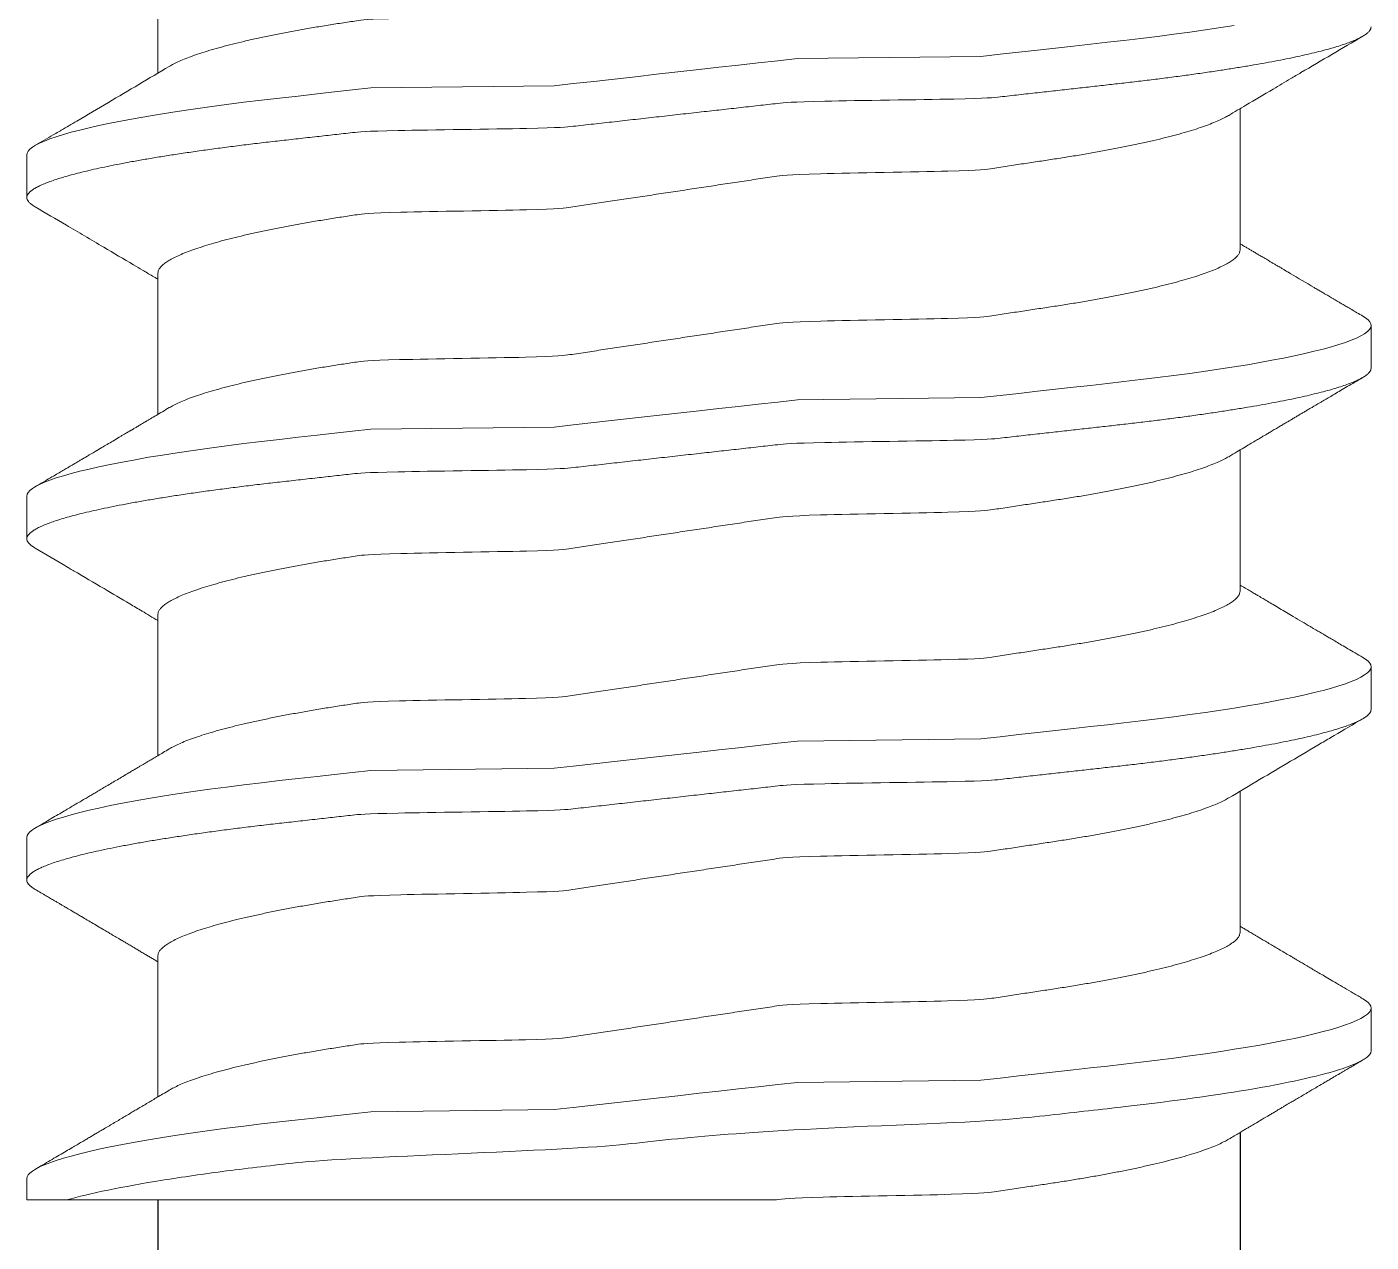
# Model space of a CAD drawing. Header units: inches. Extents: x -333 to 1223, y -450 to 45.
# Drawn here: x -143.0445 to -142.5521, y -315.4851 to -315.04 of the extents above; entities that cross this region are included whole.
import ezdxf
from ezdxf.enums import TextEntityAlignment as Align

# ---------------------------------------------------------------- set-up
doc = ezdxf.new("R2010")
doc.units = ezdxf.units.IN
doc.header["$MEASUREMENT"] = 0
doc.layers.add('NOTES', color=7, linetype='Continuous')
doc.layers.add('PL', color=252, linetype='Continuous')
doc.styles.add('Schedule', font='GOTHIC.TTF', dxfattribs={"width": 0.9})

# ---------------------------------------------------------------- blocks, each defined once
blk = doc.blocks.new('16-18-BLOCK-1')
at = {"lineweight": 0}
for p, q in [((15.39843, -3.84784), (15.39843, -3.89955)), ((15.79485, -3.96429), (15.79485, -3.91258)), ((15.35043, -3.9295), (15.35043, -3.94513)), ((15.39843, -3.97284), (15.39843, -4.02456)), ((15.84285, -4.00763), (15.84285, -3.992)), ((15.79485, -4.08929), (15.79485, -4.03758)), ((15.35043, -4.0545), (15.35043, -4.07013)), ((15.39843, -4.09784), (15.39843, -4.14956)), ((15.84285, -4.13263), (15.84285, -4.117)), ((15.79485, -4.21429), (15.79485, -4.16259)), ((15.35043, -4.1795), (15.35043, -4.19513)), ((15.39843, -4.22284), (15.39843, -4.27456)), ((15.84285, -4.25763), (15.84285, -4.242)), ((15.35043, -4.3045), (15.35043, -4.31232)), ((15.35043, -4.31232), (15.36499, -4.31232))]:
    blk.add_line(p, q, dxfattribs=at)
for p, q in [((15.79485, -4.28758), (15.79485, -4.33928)), ((15.39843, -4.31232), (15.39843, -4.61095))]:
    blk.add_line(p, q)
at = {"lineweight": 0, "flags": 128}
for points in [[(15.79274, -3.88213), (15.78777, -3.8829), (15.78222, -3.88373), (15.7765, -3.88453), (15.77062, -3.88532), (15.76461, -3.88609), (15.75847, -3.88684), (15.75223, -3.88757), (15.74625, -3.88824), (15.7401, -3.88893), (15.73377, -3.88964), (15.72728, -3.89037), (15.72064, -3.89111), (15.71386, -3.89187), (15.70696, -3.89264), (15.69994, -3.89343), (15.63268, -3.89423), (15.62548, -3.89503), (15.61834, -3.89583), (15.61116, -3.89664), (15.60394, -3.89744), (15.5967, -3.89825), (15.58889, -3.89913), (15.5811, -3.9), (15.57335, -3.90087), (15.56566, -3.90173), (15.55806, -3.90258), (15.55055, -3.90342), (15.54358, -3.9042), (15.47646, -3.90497), (15.46974, -3.90573), (15.46316, -3.90646), (15.45674, -3.90718), (15.44978, -3.90796), (15.44303, -3.90872), (15.43644, -3.90947), (15.42995, -3.91026), (15.4236, -3.91106), (15.41739, -3.91189), (15.41136, -3.91274), (15.40551, -3.9136), (15.40016, -3.91444), (15.39502, -3.91529), (15.3901, -3.91615), (15.38542, -3.91701), (15.381, -3.91788), (15.37685, -3.91876), (15.37319, -3.91958), (15.36979, -3.92041), (15.36665, -3.92123), (15.36379, -3.92204), (15.3612, -3.92285), (15.35889, -3.92365), (15.35686, -3.92444), (15.35511, -3.92522), (15.35365, -3.92598), (15.35246, -3.92673), (15.35157, -3.92745), (15.35093, -3.92816), (15.35056, -3.92884), (15.35043, -3.9295), (15.35043, -3.9295)], [(15.83981, -3.98859), (15.84082, -3.98923), (15.84172, -3.98995), (15.84235, -3.99066), (15.84273, -3.99134), (15.84285, -3.992), (15.84271, -3.99272), (15.84227, -3.99346), (15.84153, -3.99423), (15.84048, -3.99501), (15.83912, -3.99581), (15.83745, -3.99662), (15.83558, -3.99741), (15.83342, -3.9982), (15.83099, -3.99901), (15.82828, -3.99982), (15.8253, -4.00064), (15.82205, -4.00146), (15.81853, -4.00229), (15.81477, -4.00311), (15.81075, -4.00393), (15.80651, -4.00475), (15.80212, -4.00555), (15.79752, -4.00635), (15.79274, -4.00713), (15.78777, -4.0079), (15.78222, -4.00873), (15.7765, -4.00953), (15.77062, -4.01032), (15.76461, -4.01109), (15.75847, -4.01184), (15.75223, -4.01257), (15.74625, -4.01324), (15.7401, -4.01393), (15.73377, -4.01464), (15.72728, -4.01537), (15.72064, -4.01611), (15.71386, -4.01687), (15.70696, -4.01764), (15.69994, -4.01843), (15.63268, -4.01923), (15.62548, -4.02003), (15.61834, -4.02083), (15.61116, -4.02164), (15.60394, -4.02244), (15.5967, -4.02325), (15.58889, -4.02413), (15.5811, -4.025), (15.57335, -4.02587), (15.56566, -4.02673), (15.55806, -4.02758), (15.55055, -4.02842), (15.54358, -4.0292), (15.47646, -4.02997), (15.46974, -4.03073), (15.46316, -4.03146), (15.45674, -4.03218), (15.44978, -4.03296), (15.44303, -4.03372), (15.43644, -4.03447), (15.42995, -4.03526), (15.4236, -4.03606), (15.41739, -4.03689), (15.41136, -4.03774), (15.40551, -4.0386), (15.40016, -4.03944), (15.39502, -4.04029), (15.3901, -4.04115), (15.38542, -4.04201), (15.381, -4.04288), (15.37685, -4.04376), (15.37319, -4.04458), (15.36979, -4.04541), (15.36665, -4.04623), (15.36379, -4.04704), (15.3612, -4.04785), (15.35889, -4.04865), (15.35686, -4.04944), (15.35511, -4.05022), (15.35365, -4.05098), (15.35246, -4.05173), (15.35157, -4.05245), (15.35093, -4.05316), (15.35056, -4.05384), (15.35043, -4.0545), (15.35043, -4.0545)], [(15.8398, -4.11359), (15.84082, -4.11423), (15.84172, -4.11495), (15.84235, -4.11566), (15.84273, -4.11634), (15.84285, -4.117), (15.84271, -4.11772), (15.84227, -4.11846), (15.84153, -4.11923), (15.84048, -4.12001), (15.83912, -4.12081), (15.83745, -4.12162), (15.83558, -4.12241), (15.83342, -4.1232), (15.83099, -4.12401), (15.82828, -4.12482), (15.8253, -4.12564), (15.82205, -4.12646), (15.81853, -4.12729), (15.81477, -4.12811), (15.81075, -4.12893), (15.80651, -4.12975), (15.80212, -4.13055), (15.79752, -4.13135), (15.79274, -4.13213), (15.78777, -4.1329), (15.78222, -4.13373), (15.7765, -4.13453), (15.77062, -4.13532), (15.76461, -4.13609), (15.75847, -4.13684), (15.75223, -4.13757), (15.74625, -4.13824), (15.7401, -4.13893), (15.73377, -4.13964), (15.72728, -4.14037), (15.72064, -4.14111), (15.71386, -4.14187), (15.70696, -4.14264), (15.69994, -4.14343), (15.63268, -4.14423), (15.62548, -4.14503), (15.61834, -4.14583), (15.61116, -4.14664), (15.60394, -4.14744), (15.5967, -4.14825), (15.58889, -4.14913), (15.5811, -4.15), (15.57335, -4.15087), (15.56566, -4.15173), (15.55806, -4.15258), (15.55055, -4.15342), (15.54358, -4.1542), (15.47646, -4.15497), (15.46974, -4.15573), (15.46316, -4.15646), (15.45674, -4.15718), (15.44978, -4.15796), (15.44303, -4.15872), (15.43644, -4.15947), (15.42995, -4.16026), (15.4236, -4.16106), (15.41739, -4.16189), (15.41136, -4.16274), (15.40551, -4.1636), (15.40016, -4.16444), (15.39502, -4.16529), (15.3901, -4.16615), (15.38542, -4.16701), (15.381, -4.16788), (15.37685, -4.16876), (15.37319, -4.16958), (15.36979, -4.17041), (15.36665, -4.17123), (15.36379, -4.17204), (15.3612, -4.17285), (15.35889, -4.17365), (15.35686, -4.17444), (15.35511, -4.17522), (15.35365, -4.17598), (15.35246, -4.17673), (15.35157, -4.17745), (15.35093, -4.17816), (15.35056, -4.17884), (15.35043, -4.1795), (15.35043, -4.1795)], [(15.8398, -4.23859), (15.84082, -4.23923), (15.84172, -4.23995), (15.84235, -4.24066), (15.84273, -4.24134), (15.84285, -4.242), (15.84271, -4.24272), (15.84227, -4.24346), (15.84153, -4.24423), (15.84048, -4.24501), (15.83912, -4.24581), (15.83745, -4.24662), (15.83558, -4.24741), (15.83342, -4.2482), (15.83099, -4.24901), (15.82828, -4.24982), (15.8253, -4.25064), (15.82205, -4.25146), (15.81853, -4.25229), (15.81477, -4.25311), (15.81075, -4.25393), (15.80651, -4.25475), (15.80212, -4.25555), (15.79752, -4.25635), (15.79274, -4.25713), (15.78777, -4.2579), (15.78222, -4.25873), (15.7765, -4.25953), (15.77062, -4.26032), (15.76461, -4.26109), (15.75847, -4.26184), (15.75223, -4.26257), (15.74625, -4.26324), (15.7401, -4.26393), (15.73377, -4.26464), (15.72728, -4.26537), (15.72064, -4.26611), (15.71386, -4.26687), (15.70696, -4.26764), (15.69994, -4.26843), (15.63268, -4.26923), (15.62548, -4.27003), (15.61834, -4.27083), (15.61116, -4.27164), (15.60394, -4.27244), (15.5967, -4.27325), (15.58889, -4.27413), (15.5811, -4.275), (15.57335, -4.27587), (15.56566, -4.27673), (15.55806, -4.27758), (15.55055, -4.27842), (15.54358, -4.2792), (15.47646, -4.27997), (15.46974, -4.28073), (15.46316, -4.28146), (15.45674, -4.28218), (15.44978, -4.28296), (15.44303, -4.28372), (15.43644, -4.28447), (15.42995, -4.28526), (15.4236, -4.28606), (15.41739, -4.28689), (15.41136, -4.28774), (15.40551, -4.2886), (15.40016, -4.28944), (15.39502, -4.29029), (15.3901, -4.29115), (15.38542, -4.29201), (15.381, -4.29288), (15.37685, -4.29376), (15.37319, -4.29458), (15.36979, -4.29541), (15.36665, -4.29623), (15.36379, -4.29704), (15.3612, -4.29785), (15.35889, -4.29865), (15.35686, -4.29944), (15.35511, -4.30022), (15.35365, -4.30098), (15.35246, -4.30173), (15.35157, -4.30245), (15.35093, -4.30316), (15.35056, -4.30384), (15.35043, -4.3045), (15.35043, -4.3045)]]:
    blk.add_lwpolyline(points, dxfattribs=at)
at = {"lineweight": 0}
for points, knots in [([(15.40261, -3.89708), (15.40313, -3.89678), (15.40421, -3.89616), (15.40626, -3.89519), (15.40867, -3.89418), (15.41143, -3.89315), (15.41452, -3.89211), (15.41794, -3.89106), (15.42167, -3.89), (15.42568, -3.88896), (15.42996, -3.88792), (15.43449, -3.8869), (15.43925, -3.88589), (15.4442, -3.88491), (15.44934, -3.88394), (15.45464, -3.88301), (15.46007, -3.8821), (15.4656, -3.88123), (15.47123, -3.88039), (15.477, -3.87951), (15.54323, -3.87861), (15.54942, -3.87768), (15.55581, -3.87672), (15.56239, -3.87572), (15.5691, -3.87471), (15.57591, -3.87368), (15.58279, -3.87264), (15.58974, -3.87159), (15.5967, -3.87054), (15.60366, -3.86949), (15.61058, -3.86845), (15.61746, -3.86741), (15.62425, -3.86638), (15.63091, -3.86538), (15.69755, -3.8644), (15.70386, -3.86345), (15.71001, -3.86252), (15.71602, -3.86161), (15.72187, -3.86072), (15.72759, -3.85987), (15.73316, -3.85899), (15.73861, -3.85808), (15.74392, -3.85714), (15.74907, -3.85618), (15.75403, -3.85519), (15.75878, -3.85419), (15.7633, -3.85317), (15.76758, -3.85213), (15.77158, -3.85109), (15.77528, -3.85004), (15.77866, -3.84901), (15.78173, -3.84798), (15.78448, -3.84696), (15.78693, -3.84594), (15.78906, -3.84492), (15.79087, -3.84392), (15.79234, -3.84294), (15.79348, -3.84199), (15.79427, -3.84106), (15.79476, -3.84016), (15.79482, -3.83958), (15.79485, -3.83929)], [0, 0, 0, 0, 0.015229, 0.032152, 0.049156, 0.066218, 0.083668, 0.101133, 0.118592, 0.136021, 0.153396, 0.170695, 0.187897, 0.204943, 0.221851, 0.238601, 0.255176, 0.27156, 0.287543, 0.303701, 0.320038, 0.336539, 0.353527, 0.370649, 0.387882, 0.405207, 0.422601, 0.440041, 0.457504, 0.474929, 0.492331, 0.509688, 0.526975, 0.544172, 0.560954, 0.577608, 0.594117, 0.610463, 0.626958, 0.643271, 0.659688, 0.676298, 0.693084, 0.710028, 0.727111, 0.744276, 0.761537, 0.778874, 0.796264, 0.813684, 0.830801, 0.847903, 0.864968, 0.881975, 0.899247, 0.916415, 0.933458, 0.950356, 0.967091, 0.983644, 1, 1, 1, 1]), ([(15.84285, -3.88263), (15.84282, -3.88287), (15.84277, -3.88335), (15.84231, -3.88409), (15.84158, -3.88485), (15.84053, -3.88563), (15.83917, -3.88643), (15.83752, -3.88723), (15.83562, -3.88803), (15.83347, -3.88883), (15.83103, -3.88963), (15.82833, -3.89044), (15.82534, -3.89126), (15.82209, -3.89209), (15.81858, -3.89291), (15.81481, -3.89374), (15.8108, -3.89456), (15.80657, -3.89537), (15.80216, -3.89618), (15.79756, -3.89697), (15.79278, -3.89776), (15.78768, -3.89855), (15.78227, -3.89935), (15.77655, -3.90016), (15.77067, -3.90095), (15.76465, -3.90172), (15.75852, -3.90247), (15.75239, -3.90318), (15.74625, -3.90387), (15.7401, -3.90456), (15.73377, -3.90526), (15.72728, -3.90599), (15.72064, -3.90673), (15.71386, -3.90749), (15.70696, -3.90827), (15.69994, -3.90905), (15.63268, -3.90985), (15.62552, -3.91065), (15.61834, -3.91146), (15.61116, -3.91226), (15.60394, -3.91307), (15.59651, -3.9139), (15.58889, -3.91475), (15.5811, -3.91563), (15.57335, -3.91649), (15.56566, -3.91736), (15.55806, -3.91821), (15.55069, -3.91903), (15.54358, -3.91983), (15.47646, -3.9206), (15.46974, -3.92135), (15.46316, -3.92209), (15.4565, -3.92283), (15.44978, -3.92359), (15.443, -3.92434), (15.43639, -3.9251), (15.4299, -3.92588), (15.42354, -3.92669), (15.41734, -3.92752), (15.4113, -3.92836), (15.40556, -3.92921), (15.40011, -3.93007), (15.39497, -3.93091), (15.39005, -3.93177), (15.38537, -3.93264), (15.38095, -3.93351), (15.37688, -3.93437), (15.37315, -3.93521), (15.36975, -3.93603), (15.36661, -3.93685), (15.36375, -3.93767), (15.36116, -3.93848), (15.35885, -3.93928), (15.35682, -3.94007), (15.35507, -3.94085), (15.35361, -3.94161), (15.35243, -3.94235), (15.35153, -3.94308), (15.35089, -3.94378), (15.35052, -3.94447), (15.35039, -3.94515), (15.35053, -3.94585), (15.35097, -3.94659), (15.35172, -3.94735), (15.35256, -3.948), (15.35326, -3.94841), (15.3535, -3.94854)], [0, 0, 0, 0, 0.011849, 0.023817, 0.035896, 0.048078, 0.060352, 0.072711, 0.084432, 0.096209, 0.108036, 0.119902, 0.131797, 0.143714, 0.155642, 0.167571, 0.179492, 0.191396, 0.203061, 0.214691, 0.226277, 0.237811, 0.250199, 0.262507, 0.274725, 0.286843, 0.298854, 0.310749, 0.321892, 0.333125, 0.34446, 0.355891, 0.36741, 0.379008, 0.390679, 0.402414, 0.414205, 0.426041, 0.437702, 0.449391, 0.461097, 0.472813, 0.485464, 0.498104, 0.510721, 0.523304, 0.535842, 0.548324, 0.560032, 0.571673, 0.583237, 0.594719, 0.606109, 0.618704, 0.631169, 0.643649, 0.65626, 0.668992, 0.681836, 0.69478, 0.707813, 0.720271, 0.732789, 0.745356, 0.757962, 0.770594, 0.783243, 0.795172, 0.807096, 0.819005, 0.830889, 0.842739, 0.854545, 0.866299, 0.877992, 0.889615, 0.901161, 0.912418, 0.923585, 0.934656, 0.945624, 0.957474, 0.969442, 0.981521, 0.993702, 1, 1, 1, 1]), ([(15.79068, -3.91506), (15.79278, -3.91381), (15.7982, -3.91058), (15.80578, -3.9061), (15.81251, -3.90212), (15.82346, -3.89566), (15.83227, -3.89048), (15.83982, -3.88604)], [0, 0, 0, 0, 0.128319, 0.331598, 0.462848, 0.539306, 1, 1, 1, 1]), ([(15.4026, -3.89708), (15.39516, -3.90149), (15.38388, -3.90819), (15.37067, -3.91598), (15.36457, -3.91957), (15.36169, -3.92126), (15.35851, -3.92313), (15.35567, -3.9248), (15.35346, -3.92609)], [0, 0, 0, 0, 0.454891, 0.689673, 0.806379, 0.826712, 0.865429, 1, 1, 1, 1]), ([(15.79067, -3.91506), (15.79016, -3.91535), (15.78907, -3.91597), (15.78702, -3.91694), (15.78461, -3.91795), (15.78186, -3.91898), (15.77877, -3.92003), (15.77534, -3.92108), (15.77162, -3.92213), (15.7676, -3.92317), (15.76332, -3.92421), (15.75879, -3.92524), (15.75404, -3.92624), (15.74908, -3.92723), (15.74394, -3.92819), (15.73865, -3.92912), (15.73321, -3.93003), (15.72769, -3.9309), (15.72205, -3.93175), (15.71628, -3.93262), (15.71032, -3.93352), (15.70414, -3.93445), (15.69775, -3.93542), (15.63102, -3.93641), (15.62431, -3.93742), (15.6175, -3.93845), (15.61061, -3.93949), (15.60367, -3.94054), (15.59671, -3.94159), (15.58975, -3.94264), (15.58282, -3.94369), (15.57595, -3.94473), (15.56915, -3.94575), (15.5625, -3.94676), (15.55601, -3.94774), (15.5497, -3.94869), (15.54355, -3.94962), (15.47727, -3.95052), (15.47141, -3.95141), (15.46569, -3.95227), (15.46012, -3.95315), (15.45467, -3.95405), (15.44936, -3.95499), (15.44421, -3.95595), (15.43925, -3.95694), (15.4345, -3.95795), (15.42998, -3.95897), (15.42571, -3.96), (15.4217, -3.96105), (15.418, -3.96209), (15.41462, -3.96313), (15.41156, -3.96416), (15.40881, -3.96518), (15.40636, -3.9662), (15.40422, -3.96721), (15.40241, -3.96821), (15.40094, -3.96919), (15.39981, -3.97015), (15.39901, -3.97108), (15.39852, -3.97198), (15.39846, -3.97255), (15.39843, -3.97284)], [0, 0, 0, 0, 0.015237, 0.03216, 0.049163, 0.066226, 0.083675, 0.101141, 0.118599, 0.136028, 0.153403, 0.170702, 0.187904, 0.20495, 0.221857, 0.238607, 0.255182, 0.271566, 0.287549, 0.303707, 0.320044, 0.336545, 0.353533, 0.370654, 0.387887, 0.405212, 0.422606, 0.440046, 0.457509, 0.474934, 0.492336, 0.509692, 0.526979, 0.544176, 0.560957, 0.577612, 0.59412, 0.610466, 0.626961, 0.643274, 0.659691, 0.676301, 0.693087, 0.710031, 0.727114, 0.744278, 0.761539, 0.778876, 0.796266, 0.813686, 0.830802, 0.847904, 0.864969, 0.881976, 0.899248, 0.916416, 0.933459, 0.950357, 0.967091, 0.983644, 1, 1, 1, 1]), ([(15.35346, -3.94854), (15.35727, -3.95078), (15.36332, -3.95433), (15.37168, -3.95925), (15.37989, -3.96409), (15.38696, -3.96827), (15.3929, -3.97179), (15.39587, -3.97356), (15.39776, -3.97468), (15.39843, -3.97508)], [0, 0, 0, 0, 0.253981, 0.4025, 0.557802, 0.801493, 0.873913, 0.954821, 1, 1, 1, 1]), ([(15.83982, -3.98859), (15.8391, -3.98817), (15.83774, -3.98737), (15.83582, -3.98624), (15.83414, -3.98525), (15.8327, -3.98441), (15.83149, -3.9837), (15.83053, -3.98313), (15.82981, -3.98271), (15.82926, -3.98239), (15.82879, -3.98211), (15.82826, -3.9818), (15.8276, -3.98141), (15.82676, -3.98092), (15.82577, -3.98033), (15.82461, -3.97965), (15.82331, -3.97889), (15.81949, -3.97664), (15.81572, -3.97441), (15.81202, -3.97223), (15.8109, -3.97157), (15.8099, -3.97097), (15.80906, -3.97047), (15.80838, -3.97008), (15.80782, -3.96974), (15.80713, -3.96933), (15.80615, -3.96876), (15.80479, -3.96795), (15.80325, -3.96704), (15.80173, -3.96614), (15.80037, -3.96533), (15.79917, -3.96462), (15.79808, -3.96397), (15.79699, -3.96332), (15.79592, -3.96269), (15.79519, -3.96226), (15.79485, -3.96206)], [0, 0, 0, 0, 0.047998, 0.09067, 0.12802, 0.160052, 0.18677, 0.208175, 0.22427, 0.235056, 0.244301, 0.255509, 0.270365, 0.288868, 0.311018, 0.336811, 0.366228, 0.397122, 0.591519, 0.617935, 0.643803, 0.666297, 0.685022, 0.69998, 0.711184, 0.722955, 0.745829, 0.776441, 0.813514, 0.848946, 0.877988, 0.904585, 0.928738, 0.950975, 0.97745, 1, 1, 1, 1]), ([(15.40261, -4.02208), (15.40313, -4.02178), (15.40421, -4.02116), (15.40626, -4.02019), (15.40867, -4.01918), (15.41143, -4.01815), (15.41452, -4.01711), (15.41794, -4.01606), (15.42167, -4.015), (15.42568, -4.01396), (15.42996, -4.01292), (15.43449, -4.0119), (15.43925, -4.01089), (15.4442, -4.00991), (15.44934, -4.00894), (15.45464, -4.00801), (15.46007, -4.0071), (15.4656, -4.00623), (15.47123, -4.00539), (15.477, -4.00451), (15.54323, -4.00361), (15.54942, -4.00268), (15.55581, -4.00172), (15.56239, -4.00072), (15.5691, -3.99971), (15.57591, -3.99868), (15.58279, -3.99764), (15.58974, -3.99659), (15.5967, -3.99554), (15.60366, -3.99449), (15.61058, -3.99345), (15.61746, -3.99241), (15.62425, -3.99138), (15.63091, -3.99038), (15.69755, -3.9894), (15.70386, -3.98845), (15.71001, -3.98752), (15.71602, -3.98661), (15.72187, -3.98572), (15.72759, -3.98487), (15.73316, -3.98399), (15.73861, -3.98308), (15.74392, -3.98214), (15.74907, -3.98118), (15.75403, -3.98019), (15.75878, -3.97919), (15.7633, -3.97817), (15.76758, -3.97713), (15.77158, -3.97609), (15.77528, -3.97504), (15.77866, -3.97401), (15.78173, -3.97298), (15.78448, -3.97196), (15.78693, -3.97094), (15.78906, -3.96992), (15.79087, -3.96892), (15.79234, -3.96794), (15.79348, -3.96699), (15.79427, -3.96606), (15.79476, -3.96516), (15.79482, -3.96458), (15.79485, -3.96429)], [0, 0, 0, 0, 0.015215, 0.032138, 0.049141, 0.066204, 0.083654, 0.10112, 0.118579, 0.136008, 0.153383, 0.170683, 0.187885, 0.204931, 0.221839, 0.23859, 0.255165, 0.271549, 0.287533, 0.303691, 0.320028, 0.336529, 0.353518, 0.370639, 0.387873, 0.405198, 0.422592, 0.440033, 0.457496, 0.474922, 0.492324, 0.50968, 0.526968, 0.544166, 0.560947, 0.577602, 0.594111, 0.610457, 0.626953, 0.643265, 0.659683, 0.676293, 0.693079, 0.710024, 0.727107, 0.744272, 0.761534, 0.778871, 0.796261, 0.813682, 0.830799, 0.847901, 0.864966, 0.881973, 0.899245, 0.916414, 0.933457, 0.950356, 0.96709, 0.983644, 1, 1, 1, 1]), ([(15.84285, -4.00763), (15.84282, -4.00787), (15.84277, -4.00835), (15.84231, -4.00909), (15.84158, -4.00985), (15.84053, -4.01063), (15.83917, -4.01143), (15.83752, -4.01223), (15.83562, -4.01303), (15.83347, -4.01383), (15.83103, -4.01463), (15.82833, -4.01544), (15.82534, -4.01626), (15.82209, -4.01709), (15.81858, -4.01791), (15.81481, -4.01874), (15.8108, -4.01956), (15.80657, -4.02037), (15.80216, -4.02118), (15.79756, -4.02197), (15.79278, -4.02276), (15.78768, -4.02355), (15.78227, -4.02435), (15.77655, -4.02516), (15.77067, -4.02595), (15.76465, -4.02672), (15.75852, -4.02747), (15.75239, -4.02818), (15.74625, -4.02887), (15.7401, -4.02956), (15.73377, -4.03026), (15.72728, -4.03099), (15.72064, -4.03173), (15.71386, -4.03249), (15.70696, -4.03327), (15.69994, -4.03405), (15.63268, -4.03485), (15.62552, -4.03565), (15.61834, -4.03646), (15.61116, -4.03726), (15.60394, -4.03807), (15.59651, -4.0389), (15.58889, -4.03975), (15.5811, -4.04063), (15.57335, -4.04149), (15.56566, -4.04236), (15.55806, -4.04321), (15.55069, -4.04403), (15.54358, -4.04483), (15.47646, -4.0456), (15.46974, -4.04635), (15.46316, -4.04709), (15.4565, -4.04783), (15.44978, -4.04859), (15.443, -4.04934), (15.43639, -4.0501), (15.4299, -4.05088), (15.42354, -4.05169), (15.41734, -4.05252), (15.4113, -4.05336), (15.40556, -4.05421), (15.40011, -4.05507), (15.39497, -4.05591), (15.39005, -4.05677), (15.38537, -4.05764), (15.38095, -4.05851), (15.37688, -4.05937), (15.37315, -4.06021), (15.36975, -4.06103), (15.36661, -4.06185), (15.36375, -4.06267), (15.36116, -4.06348), (15.35885, -4.06428), (15.35682, -4.06507), (15.35507, -4.06585), (15.35361, -4.06661), (15.35243, -4.06735), (15.35153, -4.06808), (15.35089, -4.06878), (15.35052, -4.06947), (15.35039, -4.07015), (15.35053, -4.07085), (15.35097, -4.07159), (15.35172, -4.07235), (15.35256, -4.073), (15.35326, -4.07341), (15.3535, -4.07354)], [0, 0, 0, 0, 0.011849, 0.023817, 0.035896, 0.048078, 0.060352, 0.072711, 0.084432, 0.09621, 0.108036, 0.119902, 0.131798, 0.143714, 0.155642, 0.167571, 0.179493, 0.191396, 0.203061, 0.214691, 0.226278, 0.237812, 0.2502, 0.262508, 0.274725, 0.286844, 0.298855, 0.31075, 0.321893, 0.333126, 0.344461, 0.355892, 0.367411, 0.37901, 0.390681, 0.402416, 0.414206, 0.426042, 0.437704, 0.449392, 0.461099, 0.472814, 0.485466, 0.498106, 0.510723, 0.523306, 0.535843, 0.548325, 0.560034, 0.571674, 0.583239, 0.59472, 0.606111, 0.618706, 0.631171, 0.643651, 0.656262, 0.668994, 0.681838, 0.694782, 0.707815, 0.720273, 0.732791, 0.745359, 0.757964, 0.770597, 0.783245, 0.795175, 0.807099, 0.819007, 0.830891, 0.842741, 0.854547, 0.866302, 0.877995, 0.889618, 0.901164, 0.912421, 0.923588, 0.934659, 0.945627, 0.957477, 0.969445, 0.981524, 0.993705, 1, 1, 1, 1]), ([(15.79068, -4.04006), (15.79166, -4.03947), (15.79351, -4.03838), (15.79611, -4.03683), (15.79837, -4.03549), (15.8003, -4.03435), (15.80188, -4.03341), (15.80307, -4.0327), (15.80391, -4.0322), (15.80445, -4.03189), (15.80487, -4.03164), (15.80531, -4.03138), (15.8059, -4.03103), (15.80686, -4.03046), (15.80814, -4.0297), (15.80961, -4.02883), (15.81098, -4.02802), (15.81221, -4.0273), (15.81338, -4.02661), (15.81451, -4.02594), (15.81569, -4.02524), (15.81685, -4.02456), (15.81802, -4.02387), (15.81919, -4.02318), (15.82035, -4.02249), (15.82141, -4.02187), (15.82227, -4.02136), (15.82303, -4.02091), (15.82384, -4.02044), (15.82481, -4.01986), (15.82608, -4.01912), (15.82766, -4.01819), (15.82958, -4.01706), (15.83176, -4.01578), (15.83421, -4.01434), (15.83693, -4.01274), (15.83883, -4.01163), (15.83982, -4.01104)], [0, 0, 0, 0, 0.059877, 0.112883, 0.159004, 0.19823, 0.230548, 0.255951, 0.271055, 0.281883, 0.288625, 0.296737, 0.308717, 0.324568, 0.355657, 0.386593, 0.414545, 0.439511, 0.461488, 0.485765, 0.508867, 0.533706, 0.556329, 0.580225, 0.605234, 0.627271, 0.644554, 0.657794, 0.673735, 0.693639, 0.717505, 0.751011, 0.789942, 0.834301, 0.884093, 0.939324, 1, 1, 1, 1]), ([(15.4026, -4.02208), (15.40176, -4.02258), (15.40015, -4.02354), (15.39785, -4.0249), (15.3958, -4.02612), (15.39399, -4.02719), (15.39243, -4.02812), (15.39107, -4.02893), (15.38993, -4.0296), (15.38905, -4.03012), (15.38845, -4.03048), (15.38799, -4.03075), (15.38752, -4.03103), (15.38691, -4.03139), (15.38614, -4.03184), (15.38524, -4.03237), (15.38383, -4.03321), (15.38202, -4.03428), (15.37991, -4.03553), (15.37772, -4.03682), (15.37531, -4.03824), (15.37315, -4.03951), (15.37143, -4.04053), (15.37031, -4.04119), (15.36932, -4.04177), (15.36858, -4.04221), (15.36807, -4.04251), (15.36769, -4.04273), (15.36727, -4.04298), (15.36667, -4.04333), (15.36584, -4.04382), (15.36467, -4.04451), (15.36314, -4.04541), (15.3612, -4.04655), (15.35893, -4.04788), (15.35631, -4.04942), (15.35445, -4.05051), (15.35346, -4.05109)], [0, 0, 0, 0, 0.051747, 0.098537, 0.140362, 0.177214, 0.209085, 0.235971, 0.260326, 0.278313, 0.289928, 0.296863, 0.306273, 0.318704, 0.334297, 0.353053, 0.373711, 0.420454, 0.463529, 0.502932, 0.553886, 0.610698, 0.634622, 0.658773, 0.679109, 0.69496, 0.703982, 0.710428, 0.717778, 0.729922, 0.746864, 0.768605, 0.801033, 0.840381, 0.886653, 0.939857, 1, 1, 1, 1]), ([(15.79067, -4.04006), (15.79016, -4.04035), (15.78907, -4.04097), (15.78702, -4.04194), (15.78461, -4.04295), (15.78186, -4.04398), (15.77877, -4.04503), (15.77534, -4.04608), (15.77162, -4.04713), (15.7676, -4.04817), (15.76332, -4.04921), (15.75879, -4.05024), (15.75404, -4.05124), (15.74908, -4.05223), (15.74394, -4.05319), (15.73865, -4.05412), (15.73321, -4.05503), (15.72769, -4.0559), (15.72205, -4.05675), (15.71628, -4.05762), (15.71032, -4.05852), (15.70414, -4.05945), (15.69775, -4.06042), (15.63102, -4.06141), (15.62431, -4.06242), (15.6175, -4.06345), (15.61061, -4.06449), (15.60367, -4.06554), (15.59671, -4.06659), (15.58975, -4.06764), (15.58282, -4.06869), (15.57595, -4.06973), (15.56915, -4.07075), (15.5625, -4.07176), (15.55601, -4.07274), (15.5497, -4.07369), (15.54355, -4.07462), (15.47727, -4.07552), (15.47141, -4.07641), (15.46569, -4.07727), (15.46012, -4.07815), (15.45467, -4.07905), (15.44936, -4.07999), (15.44421, -4.08095), (15.43925, -4.08194), (15.4345, -4.08295), (15.42998, -4.08397), (15.42571, -4.085), (15.4217, -4.08605), (15.418, -4.08709), (15.41462, -4.08813), (15.41156, -4.08916), (15.40881, -4.09018), (15.40636, -4.0912), (15.40422, -4.09221), (15.40241, -4.09321), (15.40094, -4.09419), (15.39981, -4.09515), (15.39901, -4.09608), (15.39852, -4.09698), (15.39846, -4.09755), (15.39843, -4.09784)], [0, 0, 0, 0, 0.015216, 0.032139, 0.049143, 0.066206, 0.083655, 0.101121, 0.11858, 0.136009, 0.153384, 0.170684, 0.187886, 0.204932, 0.22184, 0.238591, 0.255166, 0.27155, 0.287534, 0.303691, 0.320029, 0.33653, 0.353519, 0.37064, 0.387874, 0.405199, 0.422593, 0.440033, 0.457497, 0.474922, 0.492325, 0.509681, 0.526969, 0.544166, 0.560948, 0.577602, 0.594112, 0.610458, 0.626953, 0.643266, 0.659683, 0.676294, 0.69308, 0.710024, 0.727108, 0.744272, 0.761534, 0.778871, 0.796261, 0.813682, 0.830799, 0.847901, 0.864966, 0.881973, 0.899246, 0.916414, 0.933457, 0.950356, 0.967091, 0.983644, 1, 1, 1, 1]), ([(15.35346, -4.07354), (15.35739, -4.07585), (15.36181, -4.07844), (15.36651, -4.08121), (15.37099, -4.08385), (15.37814, -4.08806), (15.38649, -4.09299), (15.39307, -4.09689), (15.39649, -4.09893), (15.39843, -4.10008)], [0, 0, 0, 0, 0.261932, 0.294266, 0.313359, 0.560583, 0.771083, 0.870241, 1, 1, 1, 1]), ([(15.83982, -4.11359), (15.83887, -4.11303), (15.83706, -4.11197), (15.83447, -4.11045), (15.83215, -4.10909), (15.8301, -4.10788), (15.82834, -4.10685), (15.82687, -4.10598), (15.82567, -4.10528), (15.82471, -4.10471), (15.82397, -4.10428), (15.8233, -4.10388), (15.82255, -4.10344), (15.82163, -4.1029), (15.81995, -4.10191), (15.8175, -4.10046), (15.81457, -4.09873), (15.81183, -4.09712), (15.80939, -4.09567), (15.80707, -4.0943), (15.80531, -4.09326), (15.80407, -4.09253), (15.80329, -4.09206), (15.80245, -4.09157), (15.80148, -4.09099), (15.80029, -4.09028), (15.79885, -4.08943), (15.79716, -4.08842), (15.7958, -4.08762), (15.795, -4.08714), (15.79485, -4.08706)], [0, 0, 0, 0, 0.063417, 0.120875, 0.172381, 0.217942, 0.257561, 0.289416, 0.316019, 0.337374, 0.353482, 0.36531, 0.382563, 0.403031, 0.426646, 0.494784, 0.566583, 0.621883, 0.677504, 0.729691, 0.776865, 0.794793, 0.812263, 0.829455, 0.850485, 0.877059, 0.909171, 0.946816, 0.989985, 1, 1, 1, 1]), ([(15.40261, -4.14708), (15.40313, -4.14678), (15.40421, -4.14616), (15.40626, -4.14519), (15.40867, -4.14418), (15.41143, -4.14315), (15.41452, -4.14211), (15.41794, -4.14106), (15.42167, -4.14), (15.42568, -4.13896), (15.42996, -4.13792), (15.43449, -4.1369), (15.43925, -4.13589), (15.4442, -4.13491), (15.44934, -4.13394), (15.45464, -4.13301), (15.46007, -4.1321), (15.4656, -4.13123), (15.47123, -4.13039), (15.477, -4.12951), (15.54323, -4.12861), (15.54942, -4.12768), (15.55581, -4.12672), (15.56239, -4.12572), (15.5691, -4.12471), (15.57591, -4.12368), (15.58279, -4.12264), (15.58974, -4.12159), (15.5967, -4.12054), (15.60366, -4.11949), (15.61058, -4.11845), (15.61746, -4.11741), (15.62425, -4.11638), (15.63091, -4.11538), (15.69755, -4.1144), (15.70386, -4.11345), (15.71001, -4.11252), (15.71602, -4.11161), (15.72187, -4.11072), (15.72759, -4.10987), (15.73316, -4.10899), (15.73861, -4.10808), (15.74392, -4.10714), (15.74907, -4.10618), (15.75403, -4.10519), (15.75878, -4.10419), (15.7633, -4.10317), (15.76758, -4.10213), (15.77158, -4.10109), (15.77528, -4.10004), (15.77866, -4.09901), (15.78173, -4.09798), (15.78448, -4.09696), (15.78693, -4.09594), (15.78906, -4.09492), (15.79087, -4.09392), (15.79234, -4.09294), (15.79348, -4.09199), (15.79427, -4.09106), (15.79476, -4.09016), (15.79482, -4.08958), (15.79485, -4.08929)], [0, 0, 0, 0, 0.015215, 0.032138, 0.049142, 0.066205, 0.083654, 0.10112, 0.118579, 0.136008, 0.153383, 0.170683, 0.187885, 0.204932, 0.22184, 0.23859, 0.255166, 0.271549, 0.287533, 0.303691, 0.320028, 0.336529, 0.353518, 0.37064, 0.387874, 0.405199, 0.422593, 0.440033, 0.457496, 0.474922, 0.492324, 0.509681, 0.526968, 0.544166, 0.560947, 0.577602, 0.594111, 0.610458, 0.626953, 0.643266, 0.659683, 0.676293, 0.69308, 0.710024, 0.727107, 0.744272, 0.761534, 0.778871, 0.796261, 0.813682, 0.830799, 0.847901, 0.864966, 0.881973, 0.899246, 0.916414, 0.933457, 0.950356, 0.967091, 0.983644, 1, 1, 1, 1]), ([(15.84285, -4.13263), (15.84282, -4.13287), (15.84277, -4.13335), (15.84231, -4.13409), (15.84158, -4.13485), (15.84053, -4.13563), (15.83917, -4.13643), (15.83752, -4.13723), (15.83562, -4.13803), (15.83347, -4.13883), (15.83103, -4.13963), (15.82833, -4.14044), (15.82534, -4.14126), (15.82209, -4.14209), (15.81858, -4.14291), (15.81481, -4.14374), (15.8108, -4.14456), (15.80657, -4.14537), (15.80216, -4.14618), (15.79756, -4.14697), (15.79278, -4.14776), (15.78768, -4.14855), (15.78227, -4.14935), (15.77655, -4.15016), (15.77067, -4.15095), (15.76465, -4.15172), (15.75852, -4.15247), (15.75239, -4.15318), (15.74625, -4.15387), (15.7401, -4.15456), (15.73377, -4.15526), (15.72728, -4.15599), (15.72064, -4.15673), (15.71386, -4.15749), (15.70696, -4.15827), (15.69994, -4.15905), (15.63268, -4.15985), (15.62552, -4.16065), (15.61834, -4.16146), (15.61116, -4.16226), (15.60394, -4.16307), (15.59651, -4.1639), (15.58889, -4.16475), (15.5811, -4.16563), (15.57335, -4.16649), (15.56566, -4.16736), (15.55806, -4.16821), (15.55069, -4.16903), (15.54358, -4.16983), (15.47646, -4.1706), (15.46974, -4.17135), (15.46316, -4.17209), (15.4565, -4.17283), (15.44978, -4.17359), (15.443, -4.17434), (15.43639, -4.1751), (15.4299, -4.17588), (15.42354, -4.17669), (15.41734, -4.17752), (15.4113, -4.17836), (15.40556, -4.17921), (15.40011, -4.18007), (15.39497, -4.18091), (15.39005, -4.18177), (15.38537, -4.18264), (15.38095, -4.18351), (15.37688, -4.18437), (15.37315, -4.18521), (15.36975, -4.18603), (15.36661, -4.18685), (15.36375, -4.18767), (15.36116, -4.18848), (15.35885, -4.18928), (15.35682, -4.19007), (15.35507, -4.19085), (15.35361, -4.19161), (15.35243, -4.19235), (15.35153, -4.19308), (15.35089, -4.19378), (15.35052, -4.19447), (15.35039, -4.19515), (15.35053, -4.19585), (15.35097, -4.19659), (15.35172, -4.19735), (15.35256, -4.198), (15.35326, -4.19841), (15.3535, -4.19854)], [0, 0, 0, 0, 0.011849, 0.023817, 0.035896, 0.048078, 0.060353, 0.072711, 0.084432, 0.09621, 0.108036, 0.119902, 0.131798, 0.143715, 0.155642, 0.167572, 0.179493, 0.191397, 0.203062, 0.214692, 0.226278, 0.237813, 0.2502, 0.262508, 0.274726, 0.286844, 0.298855, 0.31075, 0.321893, 0.333127, 0.344462, 0.355893, 0.367411, 0.37901, 0.390681, 0.402416, 0.414206, 0.426043, 0.437704, 0.449393, 0.4611, 0.472815, 0.485467, 0.498106, 0.510723, 0.523306, 0.535844, 0.548326, 0.560035, 0.571675, 0.58324, 0.594721, 0.606112, 0.618707, 0.631172, 0.643652, 0.656263, 0.668995, 0.681839, 0.694783, 0.707816, 0.720275, 0.732793, 0.74536, 0.757965, 0.770598, 0.783246, 0.795176, 0.8071, 0.819009, 0.830893, 0.842742, 0.854549, 0.866303, 0.877996, 0.88962, 0.901165, 0.912422, 0.923589, 0.93466, 0.945629, 0.957478, 0.969446, 0.981525, 0.993707, 1, 1, 1, 1]), ([(15.79068, -4.16506), (15.79823, -4.16058), (15.80957, -4.15384), (15.82245, -4.14626), (15.83128, -4.14106), (15.83631, -4.1381), (15.83982, -4.13604)], [0, 0, 0, 0, 0.461476, 0.6932, 0.785756, 1, 1, 1, 1]), ([(15.4026, -4.14708), (15.40184, -4.14753), (15.40043, -4.14837), (15.39844, -4.14955), (15.39675, -4.15056), (15.39541, -4.15135), (15.3944, -4.15195), (15.39367, -4.15238), (15.39309, -4.15273), (15.39243, -4.15312), (15.39156, -4.15363), (15.39043, -4.15431), (15.38913, -4.15508), (15.38751, -4.15603), (15.38565, -4.15714), (15.38358, -4.15836), (15.38155, -4.15956), (15.37959, -4.16071), (15.37775, -4.1618), (15.37608, -4.16278), (15.37454, -4.16369), (15.37308, -4.16456), (15.37153, -4.16547), (15.36981, -4.16648), (15.368, -4.16755), (15.36609, -4.16867), (15.36407, -4.16986), (15.36179, -4.1712), (15.35925, -4.17269), (15.35645, -4.17434), (15.35449, -4.17549), (15.35346, -4.17609)], [0, 0, 0, 0, 0.046297, 0.086735, 0.121305, 0.149999, 0.168417, 0.183201, 0.194349, 0.204, 0.223842, 0.247038, 0.27359, 0.303128, 0.345645, 0.387628, 0.429078, 0.469861, 0.507148, 0.541611, 0.571534, 0.601061, 0.631266, 0.665879, 0.705861, 0.741583, 0.78257, 0.8289, 0.880578, 0.937609, 1, 1, 1, 1]), ([(15.79067, -4.16506), (15.79016, -4.16535), (15.78907, -4.16597), (15.78702, -4.16694), (15.78461, -4.16795), (15.78186, -4.16898), (15.77877, -4.17003), (15.77534, -4.17108), (15.77162, -4.17213), (15.7676, -4.17317), (15.76332, -4.17421), (15.75879, -4.17524), (15.75404, -4.17624), (15.74908, -4.17723), (15.74394, -4.17819), (15.73865, -4.17912), (15.73321, -4.18003), (15.72769, -4.1809), (15.72205, -4.18175), (15.71628, -4.18262), (15.71032, -4.18352), (15.70414, -4.18445), (15.69775, -4.18542), (15.63102, -4.18641), (15.62431, -4.18742), (15.6175, -4.18845), (15.61061, -4.18949), (15.60367, -4.19054), (15.59671, -4.19159), (15.58975, -4.19264), (15.58282, -4.19369), (15.57595, -4.19473), (15.56915, -4.19575), (15.5625, -4.19676), (15.55601, -4.19774), (15.5497, -4.19869), (15.54355, -4.19962), (15.47727, -4.20052), (15.47141, -4.20141), (15.46569, -4.20227), (15.46012, -4.20315), (15.45467, -4.20405), (15.44936, -4.20499), (15.44421, -4.20595), (15.43925, -4.20694), (15.4345, -4.20795), (15.42998, -4.20897), (15.42571, -4.21), (15.4217, -4.21105), (15.418, -4.21209), (15.41462, -4.21313), (15.41156, -4.21416), (15.40881, -4.21518), (15.40636, -4.2162), (15.40422, -4.21721), (15.40241, -4.21821), (15.40094, -4.21919), (15.39981, -4.22015), (15.39901, -4.22108), (15.39852, -4.22198), (15.39846, -4.22255), (15.39843, -4.22284)], [0, 0, 0, 0, 0.015227, 0.032151, 0.049154, 0.066217, 0.083666, 0.101132, 0.118591, 0.136019, 0.153394, 0.170694, 0.187896, 0.204942, 0.221849, 0.2386, 0.255175, 0.271558, 0.287542, 0.3037, 0.320037, 0.336538, 0.353526, 0.370648, 0.387881, 0.405206, 0.4226, 0.44004, 0.457503, 0.474928, 0.492331, 0.509687, 0.526974, 0.544171, 0.560953, 0.577607, 0.594116, 0.610463, 0.626958, 0.64327, 0.659687, 0.676297, 0.693084, 0.710028, 0.727111, 0.744275, 0.761537, 0.778874, 0.796264, 0.813684, 0.830801, 0.847903, 0.864968, 0.881975, 0.899247, 0.916415, 0.933458, 0.950356, 0.967091, 0.983644, 1, 1, 1, 1]), ([(15.35346, -4.19854), (15.35417, -4.19896), (15.35551, -4.19974), (15.3574, -4.20085), (15.35904, -4.20182), (15.36045, -4.20264), (15.36161, -4.20332), (15.36252, -4.20386), (15.3632, -4.20426), (15.36372, -4.20457), (15.36421, -4.20486), (15.36483, -4.20522), (15.36561, -4.20568), (15.36658, -4.20625), (15.36773, -4.20693), (15.36905, -4.2077), (15.37138, -4.20908), (15.37476, -4.21107), (15.37812, -4.21305), (15.38045, -4.21443), (15.38157, -4.21508), (15.38243, -4.2156), (15.38324, -4.21607), (15.38419, -4.21664), (15.38538, -4.21734), (15.38677, -4.21816), (15.38822, -4.21902), (15.38965, -4.21986), (15.39097, -4.22065), (15.3923, -4.22144), (15.39361, -4.22221), (15.39489, -4.22298), (15.39615, -4.22372), (15.39732, -4.22442), (15.3981, -4.22488), (15.39843, -4.22508)], [0, 0, 0, 0, 0.047318, 0.089241, 0.125772, 0.156916, 0.182675, 0.203052, 0.218049, 0.227668, 0.237719, 0.251085, 0.268533, 0.290061, 0.315667, 0.34535, 0.377779, 0.471113, 0.570463, 0.601918, 0.626911, 0.644728, 0.659791, 0.680819, 0.708043, 0.739381, 0.773278, 0.805038, 0.834603, 0.861975, 0.893707, 0.921876, 0.947922, 0.977676, 1, 1, 1, 1]), ([(15.40261, -4.27208), (15.40313, -4.27178), (15.40421, -4.27116), (15.40626, -4.27019), (15.40867, -4.26918), (15.41143, -4.26815), (15.41452, -4.26711), (15.41794, -4.26606), (15.42167, -4.265), (15.42568, -4.26396), (15.42996, -4.26292), (15.43449, -4.2619), (15.43925, -4.26089), (15.4442, -4.25991), (15.44934, -4.25894), (15.45464, -4.25801), (15.46007, -4.2571), (15.4656, -4.25623), (15.47123, -4.25539), (15.477, -4.25451), (15.54323, -4.25361), (15.54942, -4.25268), (15.55581, -4.25172), (15.56239, -4.25072), (15.5691, -4.24971), (15.57591, -4.24868), (15.58279, -4.24764), (15.58974, -4.24659), (15.5967, -4.24554), (15.60366, -4.24449), (15.61058, -4.24345), (15.61746, -4.24241), (15.62425, -4.24138), (15.63091, -4.24038), (15.69755, -4.2394), (15.70386, -4.23845), (15.71001, -4.23752), (15.71602, -4.23661), (15.72187, -4.23572), (15.72759, -4.23487), (15.73316, -4.23399), (15.73861, -4.23308), (15.74392, -4.23214), (15.74907, -4.23118), (15.75403, -4.23019), (15.75878, -4.22919), (15.7633, -4.22817), (15.76758, -4.22713), (15.77158, -4.22609), (15.77528, -4.22504), (15.77866, -4.22401), (15.78173, -4.22298), (15.78448, -4.22196), (15.78693, -4.22094), (15.78906, -4.21992), (15.79087, -4.21892), (15.79234, -4.21794), (15.79348, -4.21699), (15.79427, -4.21606), (15.79476, -4.21516), (15.79482, -4.21458), (15.79485, -4.21429)], [0, 0, 0, 0, 0.015221, 0.032145, 0.049148, 0.066211, 0.08366, 0.101126, 0.118585, 0.136014, 0.153389, 0.170689, 0.187891, 0.204937, 0.221845, 0.238595, 0.25517, 0.271554, 0.287538, 0.303695, 0.320033, 0.336534, 0.353522, 0.370644, 0.387878, 0.405202, 0.422596, 0.440037, 0.4575, 0.474925, 0.492327, 0.509684, 0.526971, 0.544169, 0.56095, 0.577605, 0.594114, 0.61046, 0.626955, 0.643268, 0.659685, 0.676295, 0.693082, 0.710026, 0.727109, 0.744274, 0.761535, 0.778872, 0.796262, 0.813683, 0.8308, 0.847902, 0.864967, 0.881974, 0.899246, 0.916414, 0.933458, 0.950356, 0.967091, 0.983644, 1, 1, 1, 1]), ([(15.83982, -4.23859), (15.83865, -4.2379), (15.83639, -4.23658), (15.83317, -4.23469), (15.83026, -4.23297), (15.82765, -4.23144), (15.82534, -4.23008), (15.82335, -4.22891), (15.82165, -4.22791), (15.82029, -4.22711), (15.8192, -4.22647), (15.81834, -4.22596), (15.81762, -4.22553), (15.81695, -4.22514), (15.81618, -4.22468), (15.81519, -4.2241), (15.81378, -4.22326), (15.81203, -4.22223), (15.81007, -4.22107), (15.80816, -4.21995), (15.80633, -4.21886), (15.80459, -4.21783), (15.80323, -4.21703), (15.80225, -4.21645), (15.80163, -4.21608), (15.80107, -4.21574), (15.80058, -4.21546), (15.80009, -4.21516), (15.79948, -4.21481), (15.79866, -4.21431), (15.79757, -4.21367), (15.79627, -4.2129), (15.79533, -4.21234), (15.79485, -4.21206)], [0, 0, 0, 0, 0.078385, 0.149956, 0.214723, 0.272695, 0.323878, 0.36828, 0.405906, 0.436762, 0.459186, 0.478305, 0.494259, 0.507221, 0.523218, 0.545246, 0.573301, 0.617781, 0.661776, 0.704179, 0.744992, 0.784214, 0.820064, 0.835645, 0.849651, 0.862082, 0.872939, 0.882315, 0.894896, 0.913318, 0.937575, 0.967664, 1, 1, 1, 1]), ([(15.84285, -4.25763), (15.84285, -4.2596), (15.83944, -4.26185), (15.82511, -4.26659), (15.81419, -4.26908), (15.78675, -4.27385), (15.7703, -4.27613), (15.74411, -4.27912), (15.73491, -4.28014), (15.7154, -4.28232), (15.70515, -4.28347), (15.61341, -4.28701), (15.5912, -4.2895), (15.5484, -4.29429), (15.46762, -4.29659), (15.44046, -4.29963), (15.43188, -4.30061), (15.41527, -4.30277), (15.40736, -4.30391), (15.38546, -4.30743), (15.37339, -4.30991), (15.36499, -4.31232)], [0, 0, 0, 0, 0.125, 0.125, 0.25, 0.25, 0.375, 0.375, 0.4375, 0.4375, 0.5, 0.5, 0.625, 0.625, 0.75, 0.75, 0.8125, 0.8125, 0.875, 0.875, 1, 1, 1, 1]), ([(15.79068, -4.29006), (15.79136, -4.28965), (15.79263, -4.2889), (15.7944, -4.28785), (15.79589, -4.28696), (15.79716, -4.2862), (15.79832, -4.28552), (15.79998, -4.28454), (15.8022, -4.28322), (15.80446, -4.28188), (15.80623, -4.28083), (15.80748, -4.28009), (15.80872, -4.27936), (15.80989, -4.27867), (15.81094, -4.27804), (15.81185, -4.27751), (15.81271, -4.277), (15.81374, -4.27639), (15.8151, -4.27559), (15.81677, -4.2746), (15.81859, -4.27353), (15.82077, -4.27225), (15.82322, -4.2708), (15.82552, -4.26945), (15.82732, -4.26839), (15.82861, -4.26763), (15.82978, -4.26694), (15.83065, -4.26643), (15.83125, -4.26608), (15.83169, -4.26582), (15.8323, -4.26546), (15.83319, -4.26494), (15.8344, -4.26423), (15.83592, -4.26333), (15.83777, -4.26225), (15.8391, -4.26146), (15.83982, -4.26104)], [0, 0, 0, 0, 0.041602, 0.077601, 0.10799, 0.13279, 0.1555, 0.178547, 0.234208, 0.291268, 0.316751, 0.342215, 0.367659, 0.392389, 0.413907, 0.431986, 0.447684, 0.466307, 0.495294, 0.530202, 0.568629, 0.60618, 0.663231, 0.717863, 0.746708, 0.773047, 0.796879, 0.817631, 0.826066, 0.833392, 0.845005, 0.863076, 0.887607, 0.918602, 0.956065, 1, 1, 1, 1]), ([(15.4026, -4.27208), (15.40181, -4.27255), (15.40034, -4.27342), (15.3983, -4.27463), (15.39665, -4.27562), (15.39534, -4.27639), (15.39438, -4.27696), (15.39366, -4.27739), (15.39292, -4.27783), (15.39202, -4.27836), (15.39079, -4.27909), (15.3893, -4.27997), (15.38761, -4.28097), (15.3858, -4.28204), (15.38395, -4.28314), (15.38206, -4.28426), (15.3802, -4.28536), (15.37845, -4.28639), (15.37688, -4.28731), (15.37553, -4.28811), (15.37428, -4.28885), (15.373, -4.2896), (15.3716, -4.29043), (15.37006, -4.29134), (15.36834, -4.29235), (15.36637, -4.29351), (15.36412, -4.29483), (15.36163, -4.2963), (15.35899, -4.29785), (15.35625, -4.29945), (15.3544, -4.30054), (15.35346, -4.30109)], [0, 0, 0, 0, 0.048474, 0.08994, 0.124389, 0.149923, 0.169477, 0.183047, 0.194353, 0.21462, 0.237944, 0.269701, 0.305302, 0.341424, 0.380023, 0.418516, 0.456904, 0.493671, 0.525286, 0.55252, 0.576091, 0.601902, 0.630323, 0.661505, 0.696332, 0.734949, 0.781808, 0.833197, 0.887155, 0.942755, 1, 1, 1, 1]), ([(15.79067, -4.29006), (15.79016, -4.29035), (15.78907, -4.29097), (15.78702, -4.29194), (15.78461, -4.29295), (15.78186, -4.29398), (15.77877, -4.29503), (15.77534, -4.29608), (15.77162, -4.29713), (15.7676, -4.29817), (15.76332, -4.29921), (15.75879, -4.30024), (15.75412, -4.30122), (15.74935, -4.30218), (15.7445, -4.30309), (15.7395, -4.30398), (15.73438, -4.30484), (15.72915, -4.30568), (15.7238, -4.30648), (15.71811, -4.30734), (15.71204, -4.30826), (15.70558, -4.30924), (15.69893, -4.31024), (15.63198, -4.31127), (15.62735, -4.31197), (15.62502, -4.31232)], [0, 0, 0, 0, 0.039407, 0.083244, 0.127288, 0.171486, 0.216686, 0.261928, 0.307152, 0.352298, 0.397305, 0.442117, 0.486675, 0.528472, 0.56995, 0.611067, 0.651785, 0.692066, 0.731947, 0.772122, 0.816826, 0.86202, 0.907651, 0.953664, 1, 1, 1, 1]), ([(15.36499, -4.31232), (15.37566, -4.31232), (15.38869, -4.31232), (15.41892, -4.31232), (15.43557, -4.31232), (15.46271, -4.31232), (15.47193, -4.31232), (15.55096, -4.31232), (15.56062, -4.31232), (15.57965, -4.31232), (15.58901, -4.31232), (15.60743, -4.31232), (15.61651, -4.31232), (15.62502, -4.31232)], [0, 0, 0, 0, 0.25, 0.25, 0.5, 0.5, 0.625, 0.625, 0.75, 0.75, 0.875, 0.875, 1, 1, 1, 1])]:
    blk.add_open_spline(points, degree=3, knots=knots, dxfattribs=at)
at = {"layer": 'NOTES', "style": 'Schedule', "width": 0.8}
blk.add_attdef('X', text='', height=2, dxfattribs=at).set_placement((63.26994, -4.00727), align=Align.MIDDLE_CENTER)
at = {"layer": 'NOTES', "style": 'Schedule', "width": 0.9}
blk.add_attdef('DESC.', text='', height=2, dxfattribs=at).set_placement((25.7621, -5.74861), align=Align.MIDDLE_LEFT)

msp = doc.modelspace()

# ---------------------------------------------------------------- block references
at = {"layer": 'PL'}
msp.add_blockref('16-18-BLOCK-1', (-158.39494, -311.15737), dxfattribs=at)

doc.saveas('drawing.dxf')
